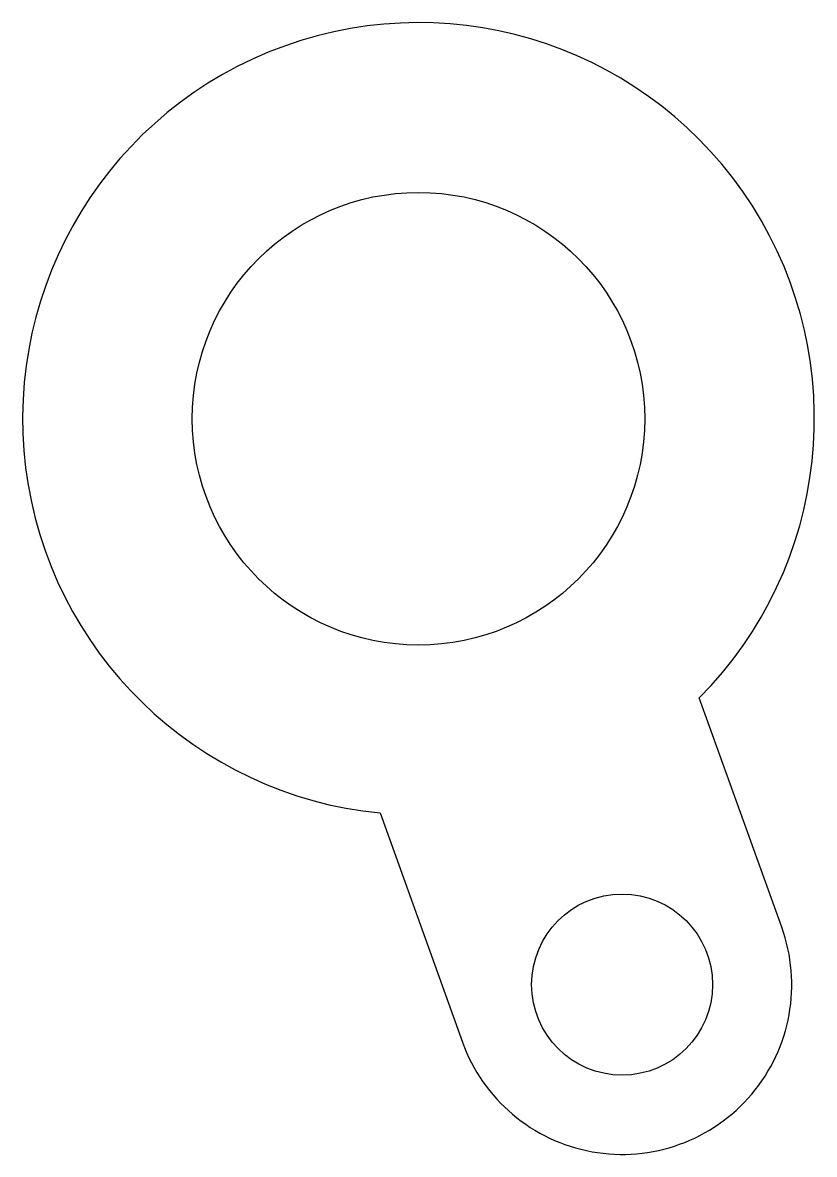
# Model space of a CAD drawing. Header units: millimetres. Extents: x 0 to 70, y 0 to 100.
import ezdxf

# ---------------------------------------------------------------- set-up
doc = ezdxf.new("R2010")
doc.units = ezdxf.units.MM

msp = doc.modelspace()

# ---------------------------------------------------------------- linework, layer by layer
for p, q in [((67.11, 20.08), (59.82, 40.33)), ((31.6, 30.17), (38.89, 9.92))]:
    msp.add_line(p, q)
for centre, radius in [((35, 65), 20), ((53, 15), 8)]:
    msp.add_circle(centre, radius)
for centre, radius, start, end in [((35, 65), 35, -44.8242, 264.4219), ((53, 15), 15, -160.2011, 19.7989)]:
    msp.add_arc(centre, radius, start, end)

doc.saveas('drawing.dxf')
